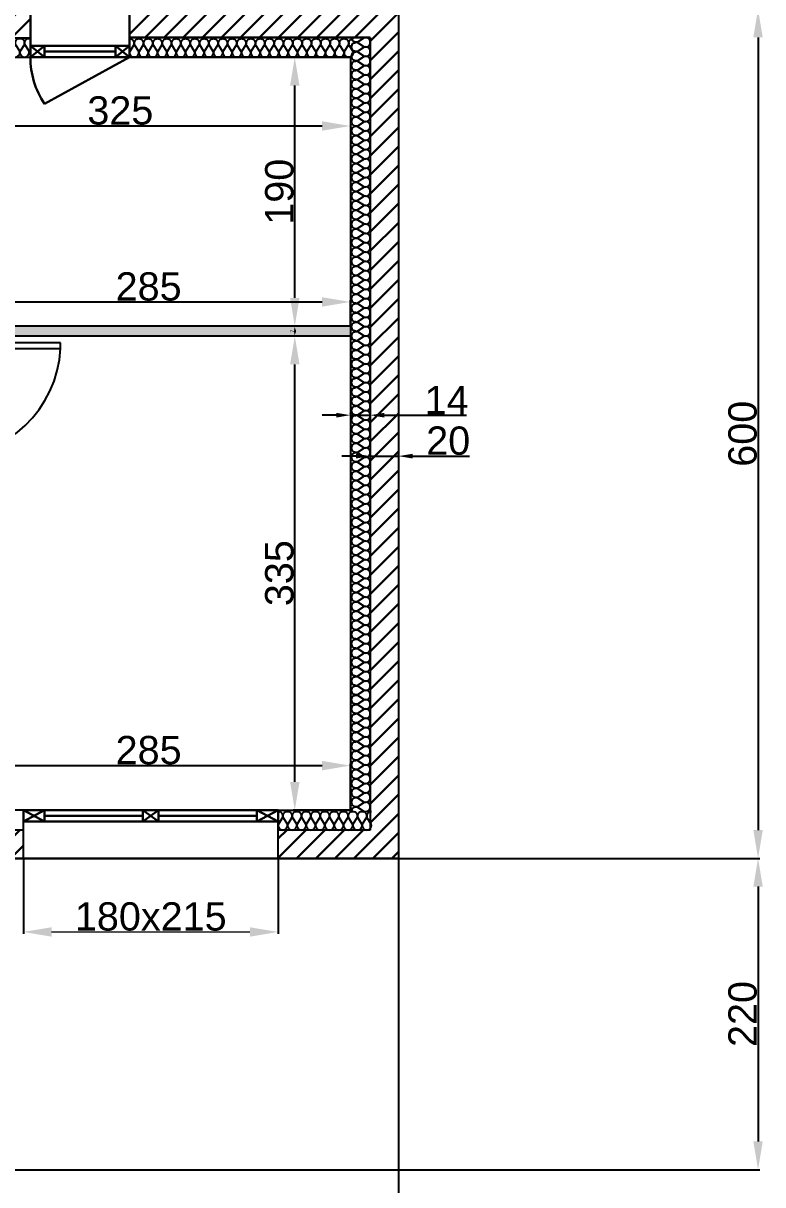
# Model space of a CAD drawing. Header units: millimetres. Extents: x -255 to 11976, y -437 to 3955.
# Drawn here: x 1226 to 1748, y -10 to 810 of the extents above; entities that cross this region are included whole.
import ezdxf

# ---------------------------------------------------------------- set-up
doc = ezdxf.new("R2010")
doc.units = ezdxf.units.MM
for name, color, linetype in [('Cloisons', 8, 'Continuous'), ('Cotation', 7, 'Continuous'), ('Isolation', 6, 'Continuous'), ('MenuisInt', 4, 'Continuous')]:
    doc.layers.add(name, color=color, linetype=linetype)
doc.layers.add('MenuisExt', color=140, linetype='Continuous', lineweight=18)
doc.styles.get("Standard").update_dxf_attribs({"font": 'arial.ttf'})
doc.dimstyles.new('ISO-25', dxfattribs={"dimtxt": 2.5, "dimasz": 2.5, "dimexe": 1.25, "dimexo": 0.625, "dimtad": 1, "dimtxsty": 'Standard', "dimcen": 2.5, "dimadec": 0, "dimazin": 0, "dimtfac": 1, "dimtmove": 0, "dimatfit": 3, "dimfxl": 1, "dimarcsym": 0})

# ---------------------------------------------------------------- blocks, each defined once
blk = doc.blocks.new('*U15')
at = {"flags": 128}
for points in [[(0, 1, -0.505863), (0.239, 0.676), (0.009, 0.318, 1.322645), (0.491, 0.318), (0.261, 0.676, -0.505863), (0.5, 1)], [(0.5, 1, -0.505863), (0.739, 0.676), (0.509, 0.318, 1.322645), (0.991, 0.318), (0.761, 0.676, -0.505863), (1, 1)], [(1, 1, -0.505863), (1.239, 0.676), (1.009, 0.318, 1.322645), (1.491, 0.318), (1.261, 0.676, -0.505863), (1.5, 1)], [(1.5, 1, -0.505863), (1.739, 0.676), (1.509, 0.318, 1.322645), (1.991, 0.318), (1.761, 0.676, -0.505863), (2, 1)], [(2, 1, -0.505863), (2.239, 0.676), (2.009, 0.318, 1.322645), (2.491, 0.318), (2.261, 0.676, -0.505863), (2.5, 1)], [(2.5, 1, -0.505863), (2.739, 0.676), (2.509, 0.318, 1.322645), (2.991, 0.318), (2.761, 0.676, -0.505863), (3, 1)], [(3, 1, -0.505863), (3.239, 0.676), (3.009, 0.318, 1.322645), (3.491, 0.318), (3.261, 0.676, -0.505863), (3.5, 1)], [(3.5, 1, -0.505863), (3.739, 0.676), (3.509, 0.318, 1.322645), (3.991, 0.318), (3.761, 0.676, -0.505863), (4, 1)], [(4, 1, -0.505863), (4.239, 0.676), (4.009, 0.318, 1.322645), (4.491, 0.318), (4.261, 0.676, -0.505863), (4.5, 1)], [(4.5, 1, -0.505863), (4.739, 0.676), (4.509, 0.318, 1.322645), (4.991, 0.318), (4.761, 0.676, -0.505863), (5, 1)]]:
    blk.add_lwpolyline(points, format="xyb", dxfattribs=at)
blk = doc.blocks.new('*U22')
at = {"flags": 128}
for points in [[(0, 1, -0.505863), (0.239, 0.676), (0.009, 0.318, 1.322645), (0.491, 0.318), (0.261, 0.676, -0.505863), (0.5, 1)], [(0.5, 1, -0.505863), (0.739, 0.676), (0.509, 0.318, 1.322645), (0.991, 0.318), (0.761, 0.676, -0.505863), (1, 1)], [(1, 1, -0.505863), (1.239, 0.676), (1.009, 0.318, 1.322645), (1.491, 0.318), (1.261, 0.676, -0.505863), (1.5, 1)], [(1.5, 1, -0.505863), (1.739, 0.676), (1.509, 0.318, 1.322645), (1.991, 0.318), (1.761, 0.676, -0.505863), (2, 1)], [(2, 1, -0.505863), (2.239, 0.676), (2.009, 0.318, 1.322645), (2.491, 0.318), (2.261, 0.676, -0.505863), (2.5, 1)], [(2.5, 1, -0.505863), (2.739, 0.676), (2.509, 0.318, 1.322645), (2.991, 0.318), (2.761, 0.676, -0.505863), (3, 1)], [(3, 1, -0.505863), (3.239, 0.676), (3.009, 0.318, 1.322645), (3.491, 0.318), (3.261, 0.676, -0.505863), (3.5, 1)], [(3.5, 1, -0.505863), (3.739, 0.676), (3.509, 0.318, 1.322645), (3.991, 0.318), (3.761, 0.676, -0.505863), (4, 1)], [(4, 1, -0.505863), (4.239, 0.676), (4.009, 0.318, 1.322645), (4.491, 0.318), (4.261, 0.676, -0.505863), (4.5, 1)], [(4.5, 1, -0.505863), (4.739, 0.676), (4.509, 0.318, 1.322645), (4.991, 0.318), (4.761, 0.676, -0.505863), (5, 1)], [(5, 1, -0.505863), (5.239, 0.676), (5.009, 0.318, 1.322645), (5.491, 0.318), (5.261, 0.676, -0.505863), (5.5, 1)], [(5.5, 1, -0.505863), (5.739, 0.676), (5.509, 0.318, 1.322645), (5.991, 0.318), (5.761, 0.676, -0.505863), (6, 1)], [(6, 1, -0.505863), (6.239, 0.676), (6.009, 0.318, 1.322645), (6.491, 0.318), (6.261, 0.676, -0.505863), (6.5, 1)], [(6.5, 1, -0.505863), (6.739, 0.676), (6.509, 0.318, 1.322645), (6.991, 0.318), (6.761, 0.676, -0.505863), (7, 1)], [(7, 1, -0.505863), (7.239, 0.676), (7.009, 0.318, 1.322645), (7.491, 0.318), (7.261, 0.676, -0.505863), (7.5, 1)], [(7.5, 1, -0.505863), (7.739, 0.676), (7.509, 0.318, 1.322645), (7.991, 0.318), (7.761, 0.676, -0.505863), (8, 1)], [(8, 1, -0.505863), (8.239, 0.676), (8.009, 0.318, 1.322645), (8.491, 0.318), (8.261, 0.676, -0.505863), (8.5, 1)], [(8.5, 1, -0.505863), (8.739, 0.676), (8.509, 0.318, 1.322645), (8.991, 0.318), (8.761, 0.676, -0.505863), (9, 1)], [(9, 1, -0.505863), (9.239, 0.676), (9.009, 0.318, 1.322645), (9.491, 0.318), (9.261, 0.676, -0.505863), (9.5, 1)], [(9.5, 1, -0.505863), (9.739, 0.676), (9.509, 0.318, 1.322645), (9.991, 0.318), (9.761, 0.676, -0.505863), (10, 1)], [(10, 1, -0.505863), (10.239, 0.676), (10.009, 0.318, 1.322645), (10.491, 0.318), (10.261, 0.676, -0.505863), (10.5, 1)], [(10.5, 1, -0.505863), (10.739, 0.676), (10.509, 0.318, 1.322645), (10.991, 0.318), (10.761, 0.676, -0.505863), (11, 1)], [(11, 1, -0.505863), (11.239, 0.676), (11.009, 0.318, 1.322645), (11.491, 0.318), (11.261, 0.676, -0.505863), (11.5, 1)], [(11.5, 1, -0.505863), (11.739, 0.676), (11.509, 0.318, 1.322645), (11.991, 0.318), (11.761, 0.676, -0.505863), (12, 1)], [(12, 1, -0.505863), (12.239, 0.676), (12.009, 0.318, 1.322645), (12.491, 0.318), (12.261, 0.676, -0.505863), (12.5, 1)], [(12.5, 1, -0.505863), (12.739, 0.676), (12.509, 0.318, 1.322645), (12.991, 0.318), (12.761, 0.676, -0.505863), (13, 1)], [(13, 1, -0.505863), (13.239, 0.676), (13.009, 0.318, 1.322645), (13.491, 0.318), (13.261, 0.676, -0.505863), (13.5, 1)], [(13.5, 1, -0.505863), (13.739, 0.676), (13.509, 0.318, 1.322645), (13.991, 0.318), (13.761, 0.676, -0.505863), (14, 1)], [(14, 1, -0.505863), (14.239, 0.676), (14.009, 0.318, 1.322645), (14.491, 0.318), (14.261, 0.676, -0.505863), (14.5, 1)], [(14.5, 1, -0.505863), (14.739, 0.676), (14.509, 0.318, 1.322645), (14.991, 0.318), (14.761, 0.676, -0.505863), (15, 1)], [(15, 1, -0.505863), (15.239, 0.676), (15.009, 0.318, 1.322645), (15.491, 0.318), (15.261, 0.676, -0.505863), (15.5, 1)], [(15.5, 1, -0.505863), (15.739, 0.676), (15.509, 0.318, 1.322645), (15.991, 0.318), (15.761, 0.676, -0.505863), (16, 1)], [(16, 1, -0.505863), (16.239, 0.676), (16.009, 0.318, 1.322645), (16.491, 0.318), (16.261, 0.676, -0.505863), (16.5, 1)], [(16.5, 1, -0.505863), (16.739, 0.676), (16.509, 0.318, 1.322645), (16.991, 0.318), (16.761, 0.676, -0.505863), (17, 1)], [(17, 1, -0.505863), (17.239, 0.676), (17.009, 0.318, 1.322645), (17.491, 0.318), (17.261, 0.676, -0.505863), (17.5, 1)], [(17.5, 1, -0.505863), (17.739, 0.676), (17.509, 0.318, 1.322645), (17.991, 0.318), (17.761, 0.676, -0.505863), (18, 1)], [(18, 1, -0.505863), (18.239, 0.676), (18.009, 0.318, 1.322645), (18.491, 0.318), (18.261, 0.676, -0.505863), (18.5, 1)], [(18.5, 1, -0.505863), (18.739, 0.676), (18.509, 0.318, 1.322645), (18.991, 0.318), (18.761, 0.676, -0.505863), (19, 1)], [(19, 1, -0.505863), (19.239, 0.676), (19.009, 0.318, 1.322645), (19.491, 0.318), (19.261, 0.676, -0.505863), (19.5, 1)], [(19.5, 1, -0.505863), (19.739, 0.676), (19.509, 0.318, 1.322645), (19.991, 0.318), (19.761, 0.676, -0.505863), (20, 1)], [(20, 1, -0.505863), (20.239, 0.676), (20.009, 0.318, 1.322645), (20.491, 0.318), (20.261, 0.676, -0.505863), (20.5, 1)], [(20.5, 1, -0.505863), (20.739, 0.676), (20.509, 0.318, 1.322645), (20.991, 0.318), (20.761, 0.676, -0.505863), (21, 1)], [(21, 1, -0.505863), (21.239, 0.676), (21.009, 0.318, 1.322645), (21.491, 0.318), (21.261, 0.676, -0.505863), (21.5, 1)], [(21.5, 1, -0.505863), (21.739, 0.676), (21.509, 0.318, 1.322645), (21.991, 0.318), (21.761, 0.676, -0.505863), (22, 1)], [(22, 1, -0.505863), (22.239, 0.676), (22.009, 0.318, 1.322645), (22.491, 0.318), (22.261, 0.676, -0.505863), (22.5, 1)], [(22.5, 1, -0.505863), (22.739, 0.676), (22.509, 0.318, 1.322645), (22.991, 0.318), (22.761, 0.676, -0.505863), (23, 1)], [(23, 1, -0.505863), (23.239, 0.676), (23.009, 0.318, 1.322645), (23.491, 0.318), (23.261, 0.676, -0.505863), (23.5, 1)], [(23.5, 1, -0.505863), (23.739, 0.676), (23.509, 0.318, 1.322645), (23.991, 0.318), (23.761, 0.676, -0.505863), (24, 1)], [(24, 1, -0.505863), (24.239, 0.676), (24.009, 0.318, 1.322645), (24.491, 0.318), (24.261, 0.676, -0.505863), (24.5, 1)], [(24.5, 1, -0.505863), (24.739, 0.676), (24.509, 0.318, 1.322645), (24.991, 0.318), (24.761, 0.676, -0.505863), (25, 1)], [(25, 1, -0.505863), (25.239, 0.676), (25.009, 0.318, 1.322645), (25.491, 0.318), (25.261, 0.676, -0.505863), (25.5, 1)], [(25.5, 1, -0.505863), (25.739, 0.676), (25.509, 0.318, 1.322645), (25.991, 0.318), (25.761, 0.676, -0.505863), (26, 1)], [(26, 1, -0.505863), (26.239, 0.676), (26.009, 0.318, 1.322645), (26.491, 0.318), (26.261, 0.676, -0.505863), (26.5, 1)], [(26.5, 1, -0.505863), (26.739, 0.676), (26.509, 0.318, 1.322645), (26.991, 0.318), (26.761, 0.676, -0.505863), (27, 1)], [(27, 1, -0.505863), (27.239, 0.676), (27.009, 0.318, 1.322645), (27.491, 0.318), (27.261, 0.676, -0.505863), (27.5, 1)], [(27.5, 1, -0.505863), (27.739, 0.676), (27.509, 0.318, 1.322645), (27.991, 0.318), (27.761, 0.676, -0.505863), (28, 1)], [(28, 1, -0.505863), (28.239, 0.676), (28.009, 0.318, 1.322645), (28.491, 0.318), (28.261, 0.676, -0.505863), (28.5, 1)], [(28.5, 1, -0.505863), (28.739, 0.676), (28.509, 0.318, 1.322645), (28.991, 0.318), (28.761, 0.676, -0.505863), (29, 1)], [(29, 1, -0.505863), (29.239, 0.676), (29.009, 0.318, 1.322645), (29.491, 0.318), (29.261, 0.676, -0.505863), (29.5, 1)], [(29.5, 1, -0.505863), (29.739, 0.676), (29.509, 0.318, 1.322645), (29.991, 0.318), (29.761, 0.676, -0.505863), (30, 1)], [(30, 1, -0.505863), (30.239, 0.676), (30.009, 0.318, 1.322645), (30.491, 0.318), (30.261, 0.676, -0.505863), (30.5, 1)], [(30.5, 1, -0.505863), (30.739, 0.676), (30.509, 0.318, 1.322645), (30.991, 0.318), (30.761, 0.676, -0.505863), (31, 1)], [(31, 1, -0.505863), (31.239, 0.676), (31.009, 0.318, 1.322645), (31.491, 0.318), (31.261, 0.676, -0.505863), (31.5, 1)], [(31.5, 1, -0.505863), (31.739, 0.676), (31.509, 0.318, 1.322645), (31.991, 0.318), (31.761, 0.676, -0.505863), (32, 1)], [(32, 1, -0.505863), (32.239, 0.676), (32.009, 0.318, 1.322645), (32.491, 0.318), (32.261, 0.676, -0.505863), (32.5, 1)], [(32.5, 1, -0.505863), (32.739, 0.676), (32.509, 0.318, 1.322645), (32.991, 0.318), (32.761, 0.676, -0.505863), (33, 1)], [(33, 1, -0.505863), (33.239, 0.676), (33.009, 0.318, 1.322645), (33.491, 0.318), (33.261, 0.676, -0.505863), (33.5, 1)], [(33.5, 1, -0.505863), (33.739, 0.676), (33.509, 0.318, 1.322645), (33.991, 0.318), (33.761, 0.676, -0.505863), (34, 1)], [(34, 1, -0.505863), (34.239, 0.676), (34.009, 0.318, 1.322645), (34.491, 0.318), (34.261, 0.676, -0.505863), (34.5, 1)], [(34.5, 1, -0.505863), (34.739, 0.676), (34.509, 0.318, 1.322645), (34.991, 0.318), (34.761, 0.676, -0.505863), (35, 1)], [(35, 1, -0.505863), (35.239, 0.676), (35.009, 0.318, 1.322645), (35.491, 0.318), (35.261, 0.676, -0.505863), (35.5, 1)], [(35.5, 1, -0.505863), (35.739, 0.676), (35.509, 0.318, 1.322645), (35.991, 0.318), (35.761, 0.676, -0.505863), (36, 1)], [(36, 1, -0.505863), (36.239, 0.676), (36.009, 0.318, 1.322645), (36.491, 0.318), (36.261, 0.676, -0.505863), (36.5, 1)], [(36.5, 1, -0.505863), (36.739, 0.676), (36.509, 0.318, 1.322645), (36.991, 0.318), (36.761, 0.676, -0.505863), (37, 1)], [(37, 1, -0.505863), (37.239, 0.676), (37.009, 0.318, 1.322645), (37.491, 0.318), (37.261, 0.676, -0.505863), (37.5, 1)], [(37.5, 1, -0.505863), (37.739, 0.676), (37.509, 0.318, 1.322645), (37.991, 0.318), (37.761, 0.676, -0.505863), (38, 1)], [(38, 1, -0.505863), (38.239, 0.676), (38.009, 0.318, 1.322645), (38.491, 0.318), (38.261, 0.676, -0.505863), (38.5, 1)], [(38.5, 1, -0.505863), (38.739, 0.676), (38.509, 0.318, 1.322645), (38.991, 0.318), (38.761, 0.676, -0.505863), (39, 1)], [(39, 1, -0.505863), (39.239, 0.676), (39.009, 0.318, 1.322645), (39.491, 0.318), (39.261, 0.676, -0.505863), (39.5, 1)], [(39.5, 1, -0.505863), (39.739, 0.676), (39.509, 0.318, 1.322645), (39.991, 0.318), (39.761, 0.676, -0.505863), (40, 1)], [(40, 1, -0.505863), (40.239, 0.676), (40.009, 0.318, 1.322645), (40.491, 0.318), (40.261, 0.676, -0.505863), (40.5, 1)], [(40.5, 1, -0.505863), (40.739, 0.676), (40.509, 0.318, 1.322645), (40.991, 0.318), (40.761, 0.676, -0.505863), (41, 1)], [(41, 1, -0.505863), (41.239, 0.676), (41.009, 0.318, 1.322645), (41.491, 0.318), (41.261, 0.676, -0.505863), (41.5, 1)]]:
    blk.add_lwpolyline(points, format="xyb", dxfattribs=at)
blk = doc.blocks.new('*U25')
at = {"flags": 128}
for points in [[(0, 1, -0.505863), (0.239, 0.676), (0.009, 0.318, 1.322645), (0.491, 0.318), (0.261, 0.676, -0.505863), (0.5, 1)], [(0.5, 1, -0.505863), (0.739, 0.676), (0.509, 0.318, 1.322645), (0.991, 0.318), (0.761, 0.676, -0.505863), (1, 1)], [(1, 1, -0.505863), (1.239, 0.676), (1.009, 0.318, 1.322645), (1.491, 0.318), (1.261, 0.676, -0.505863), (1.5, 1)], [(1.5, 1, -0.505863), (1.739, 0.676), (1.509, 0.318, 1.322645), (1.991, 0.318), (1.761, 0.676, -0.505863), (2, 1)], [(2, 1, -0.505863), (2.239, 0.676), (2.009, 0.318, 1.322645), (2.491, 0.318), (2.261, 0.676, -0.505863), (2.5, 1)], [(2.5, 1, -0.505863), (2.739, 0.676), (2.509, 0.318, 1.322645), (2.991, 0.318), (2.761, 0.676, -0.505863), (3, 1)], [(3, 1, -0.505863), (3.239, 0.676), (3.009, 0.318, 1.322645), (3.491, 0.318), (3.261, 0.676, -0.505863), (3.5, 1)], [(3.5, 1, -0.505863), (3.739, 0.676), (3.509, 0.318, 1.322645), (3.991, 0.318), (3.761, 0.676, -0.505863), (4, 1)], [(4, 1, -0.505863), (4.239, 0.676), (4.009, 0.318, 1.322645), (4.491, 0.318), (4.261, 0.676, -0.505863), (4.5, 1)], [(4.5, 1, -0.505863), (4.739, 0.676), (4.509, 0.318, 1.322645), (4.991, 0.318), (4.761, 0.676, -0.505863), (5, 1)], [(5, 1, -0.505863), (5.239, 0.676), (5.009, 0.318, 1.322645), (5.491, 0.318), (5.261, 0.676, -0.505863), (5.5, 1)], [(5.5, 1, -0.505863), (5.739, 0.676), (5.509, 0.318, 1.322645), (5.991, 0.318), (5.761, 0.676, -0.505863), (6, 1)], [(6, 1, -0.505863), (6.239, 0.676), (6.009, 0.318, 1.322645), (6.491, 0.318), (6.261, 0.676, -0.505863), (6.5, 1)], [(6.5, 1, -0.505863), (6.739, 0.676), (6.509, 0.318, 1.322645), (6.991, 0.318), (6.761, 0.676, -0.505863), (7, 1)], [(7, 1, -0.505863), (7.239, 0.676), (7.009, 0.318, 1.322645), (7.491, 0.318), (7.261, 0.676, -0.505863), (7.5, 1)], [(7.5, 1, -0.505863), (7.739, 0.676), (7.509, 0.318, 1.322645), (7.991, 0.318), (7.761, 0.676, -0.505863), (8, 1)], [(8, 1, -0.505863), (8.239, 0.676), (8.009, 0.318, 1.322645), (8.491, 0.318), (8.261, 0.676, -0.505863), (8.5, 1)], [(8.5, 1, -0.505863), (8.739, 0.676), (8.509, 0.318, 1.322645), (8.991, 0.318), (8.761, 0.676, -0.505863), (9, 1)], [(9, 1, -0.505863), (9.239, 0.676), (9.009, 0.318, 1.322645), (9.491, 0.318), (9.261, 0.676, -0.505863), (9.5, 1)], [(9.5, 1, -0.505863), (9.739, 0.676), (9.509, 0.318, 1.322645), (9.991, 0.318), (9.761, 0.676, -0.505863), (10, 1)], [(10, 1, -0.505863), (10.239, 0.676), (10.009, 0.318, 1.322645), (10.491, 0.318), (10.261, 0.676, -0.505863), (10.5, 1)], [(10.5, 1, -0.505863), (10.739, 0.676), (10.509, 0.318, 1.322645), (10.991, 0.318), (10.761, 0.676, -0.505863), (11, 1)], [(11, 1, -0.505863), (11.239, 0.676), (11.009, 0.318, 1.322645), (11.491, 0.318), (11.261, 0.676, -0.505863), (11.5, 1)], [(11.5, 1, -0.505863), (11.739, 0.676), (11.509, 0.318, 1.322645), (11.991, 0.318), (11.761, 0.676, -0.505863), (12, 1)]]:
    blk.add_lwpolyline(points, format="xyb", dxfattribs=at)
blk = doc.blocks.new('*U28')
at = {"flags": 128}
for points in [[(0, 1, -0.505863), (0.239, 0.676), (0.009, 0.318, 1.322645), (0.491, 0.318), (0.261, 0.676, -0.505863), (0.5, 1)], [(0.5, 1, -0.505863), (0.739, 0.676), (0.509, 0.318, 1.322645), (0.991, 0.318), (0.761, 0.676, -0.505863), (1, 1)], [(1, 1, -0.505863), (1.239, 0.676), (1.009, 0.318, 1.322645), (1.491, 0.318), (1.261, 0.676, -0.505863), (1.5, 1)], [(1.5, 1, -0.505863), (1.739, 0.676), (1.509, 0.318, 1.322645), (1.991, 0.318), (1.761, 0.676, -0.505863), (2, 1)], [(2, 1, -0.505863), (2.239, 0.676), (2.009, 0.318, 1.322645), (2.491, 0.318), (2.261, 0.676, -0.505863), (2.5, 1)], [(2.5, 1, -0.505863), (2.739, 0.676), (2.509, 0.318, 1.322645), (2.991, 0.318), (2.761, 0.676, -0.505863), (3, 1)], [(3, 1, -0.505863), (3.239, 0.676), (3.009, 0.318, 1.322645), (3.491, 0.318), (3.261, 0.676, -0.505863), (3.5, 1)], [(3.5, 1, -0.505863), (3.739, 0.676), (3.509, 0.318, 1.322645), (3.991, 0.318), (3.761, 0.676, -0.505863), (4, 1)], [(4, 1, -0.505863), (4.239, 0.676), (4.009, 0.318, 1.322645), (4.491, 0.318), (4.261, 0.676, -0.505863), (4.5, 1)], [(4.5, 1, -0.505863), (4.739, 0.676), (4.509, 0.318, 1.322645), (4.991, 0.318), (4.761, 0.676, -0.505863), (5, 1)], [(5, 1, -0.505863), (5.239, 0.676), (5.009, 0.318, 1.322645), (5.491, 0.318), (5.261, 0.676, -0.505863), (5.5, 1)], [(5.5, 1, -0.505863), (5.739, 0.676), (5.509, 0.318, 1.322645), (5.991, 0.318), (5.761, 0.676, -0.505863), (6, 1)], [(6, 1, -0.505863), (6.239, 0.676), (6.009, 0.318, 1.322645), (6.491, 0.318), (6.261, 0.676, -0.505863), (6.5, 1)], [(6.5, 1, -0.505863), (6.739, 0.676), (6.509, 0.318, 1.322645), (6.991, 0.318), (6.761, 0.676, -0.505863), (7, 1)], [(7, 1, -0.505863), (7.239, 0.676), (7.009, 0.318, 1.322645), (7.491, 0.318), (7.261, 0.676, -0.505863), (7.5, 1)], [(7.5, 1, -0.505863), (7.739, 0.676), (7.509, 0.318, 1.322645), (7.991, 0.318), (7.761, 0.676, -0.505863), (8, 1)], [(8, 1, -0.505863), (8.239, 0.676), (8.009, 0.318, 1.322645), (8.491, 0.318), (8.261, 0.676, -0.505863), (8.5, 1)], [(8.5, 1, -0.505863), (8.739, 0.676), (8.509, 0.318, 1.322645), (8.991, 0.318), (8.761, 0.676, -0.505863), (9, 1)], [(9, 1, -0.505863), (9.239, 0.676), (9.009, 0.318, 1.322645), (9.491, 0.318), (9.261, 0.676, -0.505863), (9.5, 1)], [(9.5, 1, -0.505863), (9.739, 0.676), (9.509, 0.318, 1.322645), (9.991, 0.318), (9.761, 0.676, -0.505863), (10, 1)], [(10, 1, -0.505863), (10.239, 0.676), (10.009, 0.318, 1.322645), (10.491, 0.318), (10.261, 0.676, -0.505863), (10.5, 1)], [(10.5, 1, -0.505863), (10.739, 0.676), (10.509, 0.318, 1.322645), (10.991, 0.318), (10.761, 0.676, -0.505863), (11, 1)], [(11, 1, -0.505863), (11.239, 0.676), (11.009, 0.318, 1.322645), (11.491, 0.318), (11.261, 0.676, -0.505863), (11.5, 1)], [(11.5, 1, -0.505863), (11.739, 0.676), (11.509, 0.318, 1.322645), (11.991, 0.318), (11.761, 0.676, -0.505863), (12, 1)], [(12, 1, -0.505863), (12.239, 0.676), (12.009, 0.318, 1.322645), (12.491, 0.318), (12.261, 0.676, -0.505863), (12.5, 1)], [(12.5, 1, -0.505863), (12.739, 0.676), (12.509, 0.318, 1.322645), (12.991, 0.318), (12.761, 0.676, -0.505863), (13, 1)], [(13, 1, -0.505863), (13.239, 0.676), (13.009, 0.318, 1.322645), (13.491, 0.318), (13.261, 0.676, -0.505863), (13.5, 1)], [(13.5, 1, -0.505863), (13.739, 0.676), (13.509, 0.318, 1.322645), (13.991, 0.318), (13.761, 0.676, -0.505863), (14, 1)], [(14, 1, -0.505863), (14.239, 0.676), (14.009, 0.318, 1.322645), (14.491, 0.318), (14.261, 0.676, -0.505863), (14.5, 1)], [(14.5, 1, -0.505863), (14.739, 0.676), (14.509, 0.318, 1.322645), (14.991, 0.318), (14.761, 0.676, -0.505863), (15, 1)], [(15, 1, -0.505863), (15.239, 0.676), (15.009, 0.318, 1.322645), (15.491, 0.318), (15.261, 0.676, -0.505863), (15.5, 1)], [(15.5, 1, -0.505863), (15.739, 0.676), (15.509, 0.318, 1.322645), (15.991, 0.318), (15.761, 0.676, -0.505863), (16, 1)], [(16, 1, -0.505863), (16.239, 0.676), (16.009, 0.318, 1.322645), (16.491, 0.318), (16.261, 0.676, -0.505863), (16.5, 1)], [(16.5, 1, -0.505863), (16.739, 0.676), (16.509, 0.318, 1.322645), (16.991, 0.318), (16.761, 0.676, -0.505863), (17, 1)], [(17, 1, -0.505863), (17.239, 0.676), (17.009, 0.318, 1.322645), (17.491, 0.318), (17.261, 0.676, -0.505863), (17.5, 1)], [(17.5, 1, -0.505863), (17.739, 0.676), (17.509, 0.318, 1.322645), (17.991, 0.318), (17.761, 0.676, -0.505863), (18, 1)], [(18, 1, -0.505863), (18.239, 0.676), (18.009, 0.318, 1.322645), (18.491, 0.318), (18.261, 0.676, -0.505863), (18.5, 1)], [(18.5, 1, -0.505863), (18.739, 0.676), (18.509, 0.318, 1.322645), (18.991, 0.318), (18.761, 0.676, -0.505863), (19, 1)], [(19, 1, -0.505863), (19.239, 0.676), (19.009, 0.318, 1.322645), (19.491, 0.318), (19.261, 0.676, -0.505863), (19.5, 1)], [(19.5, 1, -0.505863), (19.739, 0.676), (19.509, 0.318, 1.322645), (19.991, 0.318), (19.761, 0.676, -0.505863), (20, 1)], [(20, 1, -0.505863), (20.239, 0.676), (20.009, 0.318, 1.322645), (20.491, 0.318), (20.261, 0.676, -0.505863), (20.5, 1)], [(20.5, 1, -0.505863), (20.739, 0.676), (20.509, 0.318, 1.322645), (20.991, 0.318), (20.761, 0.676, -0.505863), (21, 1)], [(21, 1, -0.505863), (21.239, 0.676), (21.009, 0.318, 1.322645), (21.491, 0.318), (21.261, 0.676, -0.505863), (21.5, 1)], [(21.5, 1, -0.505863), (21.739, 0.676), (21.509, 0.318, 1.322645), (21.991, 0.318), (21.761, 0.676, -0.505863), (22, 1)], [(22, 1, -0.505863), (22.239, 0.676), (22.009, 0.318, 1.322645), (22.491, 0.318), (22.261, 0.676, -0.505863), (22.5, 1)], [(22.5, 1, -0.505863), (22.739, 0.676), (22.509, 0.318, 1.322645), (22.991, 0.318), (22.761, 0.676, -0.505863), (23, 1)], [(23, 1, -0.505863), (23.239, 0.676), (23.009, 0.318, 1.322645), (23.491, 0.318), (23.261, 0.676, -0.505863), (23.5, 1)], [(23.5, 1, -0.505863), (23.739, 0.676), (23.509, 0.318, 1.322645), (23.991, 0.318), (23.761, 0.676, -0.505863), (24, 1)], [(24, 1, -0.505863), (24.239, 0.676), (24.009, 0.318, 1.322645), (24.491, 0.318), (24.261, 0.676, -0.505863), (24.5, 1)], [(24.5, 1, -0.505863), (24.739, 0.676), (24.509, 0.318, 1.322645), (24.991, 0.318), (24.761, 0.676, -0.505863), (25, 1)], [(25, 1, -0.505863), (25.239, 0.676), (25.009, 0.318, 1.322645), (25.491, 0.318), (25.261, 0.676, -0.505863), (25.5, 1)], [(25.5, 1, -0.505863), (25.739, 0.676), (25.509, 0.318, 1.322645), (25.991, 0.318), (25.761, 0.676, -0.505863), (26, 1)], [(26, 1, -0.505863), (26.239, 0.676), (26.009, 0.318, 1.322645), (26.491, 0.318), (26.261, 0.676, -0.505863), (26.5, 1)], [(26.5, 1, -0.505863), (26.739, 0.676), (26.509, 0.318, 1.322645), (26.991, 0.318), (26.761, 0.676, -0.505863), (27, 1)], [(27, 1, -0.505863), (27.239, 0.676), (27.009, 0.318, 1.322645), (27.491, 0.318), (27.261, 0.676, -0.505863), (27.5, 1)], [(27.5, 1, -0.505863), (27.739, 0.676), (27.509, 0.318, 1.322645), (27.991, 0.318), (27.761, 0.676, -0.505863), (28, 1)], [(28, 1, -0.505863), (28.239, 0.676), (28.009, 0.318, 1.322645), (28.491, 0.318), (28.261, 0.676, -0.505863), (28.5, 1)], [(28.5, 1, -0.505863), (28.739, 0.676), (28.509, 0.318, 1.322645), (28.991, 0.318), (28.761, 0.676, -0.505863), (29, 1)], [(29, 1, -0.505863), (29.239, 0.676), (29.009, 0.318, 1.322645), (29.491, 0.318), (29.261, 0.676, -0.505863), (29.5, 1)], [(29.5, 1, -0.505863), (29.739, 0.676), (29.509, 0.318, 1.322645), (29.991, 0.318), (29.761, 0.676, -0.505863), (30, 1)], [(30, 1, -0.505863), (30.239, 0.676), (30.009, 0.318, 1.322645), (30.491, 0.318), (30.261, 0.676, -0.505863), (30.5, 1)], [(30.5, 1, -0.505863), (30.739, 0.676), (30.509, 0.318, 1.322645), (30.991, 0.318), (30.761, 0.676, -0.505863), (31, 1)], [(31, 1, -0.505863), (31.239, 0.676), (31.009, 0.318, 1.322645), (31.491, 0.318), (31.261, 0.676, -0.505863), (31.5, 1)], [(31.5, 1, -0.505863), (31.739, 0.676), (31.509, 0.318, 1.322645), (31.991, 0.318), (31.761, 0.676, -0.505863), (32, 1)], [(32, 1, -0.505863), (32.239, 0.676), (32.009, 0.318, 1.322645), (32.491, 0.318), (32.261, 0.676, -0.505863), (32.5, 1)], [(32.5, 1, -0.505863), (32.739, 0.676), (32.509, 0.318, 1.322645), (32.991, 0.318), (32.761, 0.676, -0.505863), (33, 1)], [(33, 1, -0.505863), (33.239, 0.676), (33.009, 0.318, 1.322645), (33.491, 0.318), (33.261, 0.676, -0.505863), (33.5, 1)], [(33.5, 1, -0.505863), (33.739, 0.676), (33.509, 0.318, 1.322645), (33.991, 0.318), (33.761, 0.676, -0.505863), (34, 1)], [(34, 1, -0.505863), (34.239, 0.676), (34.009, 0.318, 1.322645), (34.491, 0.318), (34.261, 0.676, -0.505863), (34.5, 1)], [(34.5, 1, -0.505863), (34.739, 0.676), (34.509, 0.318, 1.322645), (34.991, 0.318), (34.761, 0.676, -0.505863), (35, 1)], [(35, 1, -0.505863), (35.239, 0.676), (35.009, 0.318, 1.322645), (35.491, 0.318), (35.261, 0.676, -0.505863), (35.5, 1)], [(35.5, 1, -0.505863), (35.739, 0.676), (35.509, 0.318, 1.322645), (35.991, 0.318), (35.761, 0.676, -0.505863), (36, 1)], [(36, 1, -0.505863), (36.239, 0.676), (36.009, 0.318, 1.322645), (36.491, 0.318), (36.261, 0.676, -0.505863), (36.5, 1)], [(36.5, 1, -0.505863), (36.739, 0.676), (36.509, 0.318, 1.322645), (36.991, 0.318), (36.761, 0.676, -0.505863), (37, 1)], [(37, 1, -0.505863), (37.239, 0.676), (37.009, 0.318, 1.322645), (37.491, 0.318), (37.261, 0.676, -0.505863), (37.5, 1)], [(37.5, 1, -0.505863), (37.739, 0.676), (37.509, 0.318, 1.322645), (37.991, 0.318), (37.761, 0.676, -0.505863), (38, 1)], [(38, 1, -0.505863), (38.239, 0.676), (38.009, 0.318, 1.322645), (38.491, 0.318), (38.261, 0.676, -0.505863), (38.5, 1)], [(38.5, 1, -0.505863), (38.739, 0.676), (38.509, 0.318, 1.322645), (38.991, 0.318), (38.761, 0.676, -0.505863), (39, 1)], [(39, 1, -0.505863), (39.239, 0.676), (39.009, 0.318, 1.322645), (39.491, 0.318), (39.261, 0.676, -0.505863), (39.5, 1)], [(39.5, 1, -0.505863), (39.739, 0.676), (39.509, 0.318, 1.322645), (39.991, 0.318), (39.761, 0.676, -0.505863), (40, 1)], [(40, 1, -0.505863), (40.239, 0.676), (40.009, 0.318, 1.322645), (40.491, 0.318), (40.261, 0.676, -0.505863), (40.5, 1)], [(40.5, 1, -0.505863), (40.739, 0.676), (40.509, 0.318, 1.322645), (40.991, 0.318), (40.761, 0.676, -0.505863), (41, 1)], [(41, 1, -0.505863), (41.239, 0.676), (41.009, 0.318, 1.322645), (41.491, 0.318), (41.261, 0.676, -0.505863), (41.5, 1)], [(41.5, 1, -0.505863), (41.739, 0.676), (41.509, 0.318, 1.322645), (41.991, 0.318), (41.761, 0.676, -0.505863), (42, 1)], [(42, 1, -0.505863), (42.239, 0.676), (42.009, 0.318, 1.322645), (42.491, 0.318), (42.261, 0.676, -0.505863), (42.5, 1)], [(42.5, 1, -0.505863), (42.739, 0.676), (42.509, 0.318, 1.322645), (42.991, 0.318), (42.761, 0.676, -0.505863), (43, 1)], [(43, 1, -0.505863), (43.239, 0.676), (43.009, 0.318, 1.322645), (43.491, 0.318), (43.261, 0.676, -0.505863), (43.5, 1)], [(43.5, 1, -0.505863), (43.739, 0.676), (43.509, 0.318, 1.322645), (43.991, 0.318), (43.761, 0.676, -0.505863), (44, 1)], [(44, 1, -0.505863), (44.239, 0.676), (44.009, 0.318, 1.322645), (44.491, 0.318), (44.261, 0.676, -0.505863), (44.5, 1)], [(44.5, 1, -0.505863), (44.739, 0.676), (44.509, 0.318, 1.322645), (44.991, 0.318), (44.761, 0.676, -0.505863), (45, 1)], [(45, 1, -0.505863), (45.239, 0.676), (45.009, 0.318, 1.322645), (45.491, 0.318), (45.261, 0.676, -0.505863), (45.5, 1)], [(45.5, 1, -0.505863), (45.739, 0.676), (45.509, 0.318, 1.322645), (45.991, 0.318), (45.761, 0.676, -0.505863), (46, 1)], [(46, 1, -0.505863), (46.239, 0.676), (46.009, 0.318, 1.322645), (46.491, 0.318), (46.261, 0.676, -0.505863), (46.5, 1)], [(46.5, 1, -0.505863), (46.739, 0.676), (46.509, 0.318, 1.322645), (46.991, 0.318), (46.761, 0.676, -0.505863), (47, 1)], [(47, 1, -0.505863), (47.239, 0.676), (47.009, 0.318, 1.322645), (47.491, 0.318), (47.261, 0.676, -0.505863), (47.5, 1)], [(47.5, 1, -0.505863), (47.739, 0.676), (47.509, 0.318, 1.322645), (47.991, 0.318), (47.761, 0.676, -0.505863), (48, 1)], [(48, 1, -0.505863), (48.239, 0.676), (48.009, 0.318, 1.322645), (48.491, 0.318), (48.261, 0.676, -0.505863), (48.5, 1)], [(48.5, 1, -0.505863), (48.739, 0.676), (48.509, 0.318, 1.322645), (48.991, 0.318), (48.761, 0.676, -0.505863), (49, 1)], [(49, 1, -0.505863), (49.239, 0.676), (49.009, 0.318, 1.322645), (49.491, 0.318), (49.261, 0.676, -0.505863), (49.5, 1)], [(49.5, 1, -0.505863), (49.739, 0.676), (49.509, 0.318, 1.322645), (49.991, 0.318), (49.761, 0.676, -0.505863), (50, 1)], [(50, 1, -0.505863), (50.239, 0.676), (50.009, 0.318, 1.322645), (50.491, 0.318), (50.261, 0.676, -0.505863), (50.5, 1)], [(50.5, 1, -0.505863), (50.739, 0.676), (50.509, 0.318, 1.322645), (50.991, 0.318), (50.761, 0.676, -0.505863), (51, 1)], [(51, 1, -0.505863), (51.239, 0.676), (51.009, 0.318, 1.322645), (51.491, 0.318), (51.261, 0.676, -0.505863), (51.5, 1)], [(51.5, 1, -0.505863), (51.739, 0.676), (51.509, 0.318, 1.322645), (51.991, 0.318), (51.761, 0.676, -0.505863), (52, 1)]]:
    blk.add_lwpolyline(points, format="xyb", dxfattribs=at)
blk = doc.blocks.new('*D44')
at = {"layer": 'Cotation', "color": 0, "lineweight": -2, "transparency": 16777216}
for p, q in [((1141.13, 219.68), (1141.13, -120.85)), ((1491.13, 219.68), (1491.13, -120.85)), ((1161.13, -119.6), (1471.13, -119.6))]:
    blk.add_line(p, q, dxfattribs=at)
at = {"layer": 'Cotation', "color": 0, "lineweight": 30, "transparency": 16777216}
for points in [[(1161.13, -116.27), (1161.13, -122.93), (1141.13, -119.6)], [(1471.13, -116.27), (1471.13, -122.93), (1491.13, -119.6)]]:
    blk.add_solid(points, dxfattribs=at)
at = {"layer": 'Defpoints', "color": 0, "lineweight": 30, "transparency": 16777216}
for p in [(1141.13, 220.31), (1491.13, 220.31), (1491.13, -119.6)]:
    blk.add_point(p, dxfattribs=at)
at = {"layer": 'Cotation', "color": 0, "lineweight": 30, "transparency": 16777216, "insert": (1316.13, -108.76), "char_height": 20, "attachment_point": 5}
blk.add_mtext('350', dxfattribs=at)
blk = doc.blocks.new('*D46')
at = {"layer": 'Cotation', "color": 0, "lineweight": -2, "transparency": 16777216}
for p, q in [((1491.76, 820.31), (1746.33, 820.31)), ((1745.08, 800.31), (1745.08, 240.31)), ((1491.76, 220.31), (1746.33, 220.31))]:
    blk.add_line(p, q, dxfattribs=at)
at = {"layer": 'Cotation', "color": 0, "lineweight": 30, "transparency": 16777216}
for points in [[(1741.75, 800.31), (1748.41, 800.31), (1745.08, 820.31)], [(1741.75, 240.31), (1748.41, 240.31), (1745.08, 220.31)]]:
    blk.add_solid(points, dxfattribs=at)
at = {"layer": 'Defpoints', "color": 0, "lineweight": 30, "transparency": 16777216}
for p in [(1491.13, 820.31), (1491.13, 220.31), (1745.08, 220.31)]:
    blk.add_point(p, dxfattribs=at)
at = {"layer": 'Cotation', "color": 0, "lineweight": 30, "transparency": 16777216, "insert": (1734.25, 520.31), "char_height": 20, "attachment_point": 5, "rotation": 90}
blk.add_mtext('600', dxfattribs=at)
blk = doc.blocks.new('*D47')
at = {"layer": 'Cotation', "color": 0, "lineweight": -2, "transparency": 16777216}
for p, q in [((1141.76, 220.31), (1746.33, 220.31)), ((1745.08, 200.31), (1745.08, 20.31)), ((1141.76, 0.31), (1746.33, 0.31))]:
    blk.add_line(p, q, dxfattribs=at)
at = {"layer": 'Cotation', "color": 0, "lineweight": 30, "transparency": 16777216}
for points in [[(1741.75, 200.31), (1748.41, 200.31), (1745.08, 220.31)], [(1741.75, 20.31), (1748.41, 20.31), (1745.08, 0.31)]]:
    blk.add_solid(points, dxfattribs=at)
at = {"layer": 'Defpoints', "color": 0, "lineweight": 30, "transparency": 16777216}
for p in [(1141.13, 220.31), (1141.13, 0.31), (1745.08, 0.31)]:
    blk.add_point(p, dxfattribs=at)
at = {"layer": 'Cotation', "color": 0, "lineweight": 30, "transparency": 16777216, "insert": (1734.25, 110.31), "char_height": 20, "attachment_point": 5, "rotation": 90}
blk.add_mtext('220', dxfattribs=at)
blk = doc.blocks.new('*D58')
at = {"layer": 'Cotation', "color": 0, "lineweight": -2, "transparency": 16777216}
for p, q in [((1226.13, 219.68), (1226.13, 167.05)), ((1406.13, 219.68), (1406.13, 167.05))]:
    blk.add_line(p, q, dxfattribs=at)
at = {"layer": 'Cotation', "color": 0, "lineweight": 9, "transparency": 16777216}
blk.add_line((1246.13, 168.3), (1386.13, 168.3), dxfattribs=at)
at = {"layer": 'Cotation', "color": 0, "lineweight": 30, "transparency": 16777216}
for points in [[(1246.13, 171.63), (1246.13, 164.96), (1226.13, 168.3)], [(1386.13, 171.63), (1386.13, 164.96), (1406.13, 168.3)]]:
    blk.add_solid(points, dxfattribs=at)
at = {"layer": 'Defpoints', "color": 0, "lineweight": 30, "transparency": 16777216}
for p in [(1226.13, 220.31), (1406.13, 220.31), (1406.13, 168.3)]:
    blk.add_point(p, dxfattribs=at)
at = {"layer": 'Cotation', "color": 0, "lineweight": 30, "transparency": 16777216, "insert": (1316.13, 179.13), "char_height": 20, "attachment_point": 5}
blk.add_mtext('180x215', dxfattribs=at)
blk = doc.blocks.new('*D64')
at = {"layer": 'Cotation', "color": 0, "lineweight": -2, "transparency": 16777216}
for p, q in [((1456.51, 589.31), (1416.62, 589.31)), ((1456.51, 254.31), (1416.62, 254.31))]:
    blk.add_line(p, q, dxfattribs=at)
at = {"layer": 'Cotation', "color": 0, "lineweight": -3, "transparency": 16777216}
blk.add_line((1417.87, 274.31), (1417.87, 569.31), dxfattribs=at)
at = {"layer": 'Cotation', "color": 0, "lineweight": 30, "transparency": 16777216}
for points in [[(1414.54, 569.31), (1421.2, 569.31), (1417.87, 589.31)], [(1414.54, 274.31), (1421.2, 274.31), (1417.87, 254.31)]]:
    blk.add_solid(points, dxfattribs=at)
at = {"layer": 'Defpoints', "color": 0, "lineweight": 30, "transparency": 16777216}
for p in [(1417.87, 589.31), (1457.13, 589.31), (1457.13, 254.31)]:
    blk.add_point(p, dxfattribs=at)
at = {"layer": 'Cotation', "color": 0, "lineweight": 30, "transparency": 16777216, "insert": (1407.03, 421.81), "char_height": 20, "attachment_point": 5, "rotation": 90}
blk.add_mtext('335', dxfattribs=at)
blk = doc.blocks.new('*D65')
at = {"layer": 'Cotation', "color": 0, "lineweight": -2, "transparency": 16777216}
for p, q in [((1456.51, 786.31), (1416.62, 786.31)), ((1456.51, 596.31), (1416.62, 596.31))]:
    blk.add_line(p, q, dxfattribs=at)
at = {"layer": 'Cotation', "color": 0, "lineweight": -3, "transparency": 16777216}
blk.add_line((1417.87, 616.31), (1417.87, 766.31), dxfattribs=at)
at = {"layer": 'Cotation', "color": 0, "lineweight": 30, "transparency": 16777216}
for points in [[(1414.54, 766.31), (1421.2, 766.31), (1417.87, 786.31)], [(1414.54, 616.31), (1421.2, 616.31), (1417.87, 596.31)]]:
    blk.add_solid(points, dxfattribs=at)
at = {"layer": 'Defpoints', "color": 0, "lineweight": 30, "transparency": 16777216}
for p in [(1417.87, 786.31), (1457.13, 786.31), (1457.13, 596.31)]:
    blk.add_point(p, dxfattribs=at)
at = {"layer": 'Cotation', "color": 0, "lineweight": 30, "transparency": 16777216, "insert": (1407.03, 691.31), "char_height": 20, "attachment_point": 5, "rotation": 90}
blk.add_mtext('190', dxfattribs=at)
blk = doc.blocks.new('*D66')
at = {"layer": 'Cotation', "color": 0, "lineweight": -2, "transparency": 16777216}
for p, q in [((1417.25, 596.31), (1416.62, 596.31)), ((1417.87, 593.81), (1417.87, 591.81)), ((1417.25, 589.31), (1416.62, 589.31))]:
    blk.add_line(p, q, dxfattribs=at)
at = {"layer": 'Cotation', "color": 0, "lineweight": 30, "transparency": 16777216}
for points in [[(1417.45, 593.81), (1418.29, 593.81), (1417.87, 596.31)], [(1417.45, 591.81), (1418.29, 591.81), (1417.87, 589.31)]]:
    blk.add_solid(points, dxfattribs=at)
at = {"layer": 'Defpoints', "color": 0, "lineweight": 30, "transparency": 16777216}
for p in [(1417.87, 596.31), (1417.87, 589.31), (1417.87, 589.31)]:
    blk.add_point(p, dxfattribs=at)
at = {"layer": 'Cotation', "color": 0, "lineweight": 30, "transparency": 16777216, "insert": (1416, 592.81), "char_height": 2.5, "attachment_point": 5, "rotation": 90}
blk.add_mtext('7', dxfattribs=at)
blk = doc.blocks.new('*D67')
at = {"layer": 'Cotation', "color": 0, "lineweight": -2, "transparency": 16777216}
for p, q in [((1132.13, 785.68), (1132.13, 736.51)), ((1457.13, 785.68), (1457.13, 736.51))]:
    blk.add_line(p, q, dxfattribs=at)
at = {"layer": 'Cotation', "color": 0, "lineweight": -3, "transparency": 16777216}
blk.add_line((1152.13, 737.76), (1437.13, 737.76), dxfattribs=at)
at = {"layer": 'Cotation', "color": 0, "lineweight": 30, "transparency": 16777216}
for points in [[(1152.13, 741.1), (1152.13, 734.43), (1132.13, 737.76)], [(1437.13, 741.1), (1437.13, 734.43), (1457.13, 737.76)]]:
    blk.add_solid(points, dxfattribs=at)
at = {"layer": 'Defpoints', "color": 0, "lineweight": 30, "transparency": 16777216}
for p in [(1132.13, 786.31), (1457.13, 786.31), (1457.13, 737.76)]:
    blk.add_point(p, dxfattribs=at)
at = {"layer": 'Cotation', "color": 0, "lineweight": 30, "transparency": 16777216, "insert": (1294.63, 748.61), "char_height": 20, "attachment_point": 5}
blk.add_mtext('325', dxfattribs=at)
blk = doc.blocks.new('*D68')
at = {"layer": 'Cotation', "color": 0, "lineweight": -2, "transparency": 16777216}
for p, q in [((1172.13, 596.93), (1172.13, 614.68)), ((1457.13, 596.93), (1457.13, 614.68))]:
    blk.add_line(p, q, dxfattribs=at)
at = {"layer": 'Cotation', "color": 0, "lineweight": -3, "transparency": 16777216}
blk.add_line((1192.13, 613.43), (1437.13, 613.43), dxfattribs=at)
at = {"layer": 'Cotation', "color": 0, "lineweight": 30, "transparency": 16777216}
for points in [[(1192.13, 616.77), (1192.13, 610.1), (1172.13, 613.43)], [(1437.13, 616.77), (1437.13, 610.1), (1457.13, 613.43)]]:
    blk.add_solid(points, dxfattribs=at)
at = {"layer": 'Defpoints', "color": 0, "lineweight": 30, "transparency": 16777216}
for p in [(1457.13, 613.43), (1172.13, 596.31), (1457.13, 596.31)]:
    blk.add_point(p, dxfattribs=at)
at = {"layer": 'Cotation', "color": 0, "lineweight": 30, "transparency": 16777216, "insert": (1314.63, 624.27), "char_height": 20, "attachment_point": 5}
blk.add_mtext('285', dxfattribs=at)
blk = doc.blocks.new('*D72')
at = {"layer": 'Cotation', "color": 0, "lineweight": -2, "transparency": 16777216}
for p, q in [((1172.13, 254.93), (1172.13, 287.09)), ((1457.13, 254.93), (1457.13, 287.09))]:
    blk.add_line(p, q, dxfattribs=at)
at = {"layer": 'Cotation', "color": 0, "lineweight": -3, "transparency": 16777216}
blk.add_line((1192.13, 285.84), (1437.13, 285.84), dxfattribs=at)
at = {"layer": 'Cotation', "color": 0, "lineweight": 30, "transparency": 16777216}
for points in [[(1192.13, 289.17), (1192.13, 282.51), (1172.13, 285.84)], [(1437.13, 289.17), (1437.13, 282.51), (1457.13, 285.84)]]:
    blk.add_solid(points, dxfattribs=at)
at = {"layer": 'Defpoints', "color": 0, "lineweight": 30, "transparency": 16777216}
for p in [(1457.13, 285.84), (1172.13, 254.31), (1457.13, 254.31)]:
    blk.add_point(p, dxfattribs=at)
at = {"layer": 'Cotation', "color": 0, "lineweight": 30, "transparency": 16777216, "insert": (1314.63, 296.67), "char_height": 20, "attachment_point": 5}
blk.add_mtext('285', dxfattribs=at)
blk = doc.blocks.new('*D97')
at = {"layer": 'Cotation', "color": 0, "lineweight": -2, "transparency": 16777216}
for p, q in [((1457.13, 534.06), (1457.13, 534.68)), ((1471.13, 533.99), (1471.13, 534.68)), ((1447.13, 533.43), (1437.13, 533.43)), ((1457.13, 533.43), (1471.13, 533.43)), ((1481.13, 533.43), (1539.07, 533.43))]:
    blk.add_line(p, q, dxfattribs=at)
at = {"layer": 'Cotation', "color": 0, "lineweight": 30, "transparency": 16777216}
for points in [[(1447.13, 535.1), (1447.13, 531.76), (1457.13, 533.43)], [(1481.13, 535.1), (1481.13, 531.76), (1471.13, 533.43)]]:
    blk.add_solid(points, dxfattribs=at)
at = {"layer": 'Defpoints', "color": 0, "lineweight": 30, "transparency": 16777216}
for p in [(1457.13, 533.43), (1471.13, 533.43), (1471.13, 533.36)]:
    blk.add_point(p, dxfattribs=at)
at = {"layer": 'Cotation', "color": 0, "lineweight": 30, "transparency": 16777216, "insert": (1525.1, 544.1), "char_height": 20, "attachment_point": 5}
blk.add_mtext('14', dxfattribs=at)
blk = doc.blocks.new('*D98')
at = {"layer": 'Cotation', "color": 0, "lineweight": -2, "transparency": 16777216}
for p, q in [((1471.13, 532.74), (1471.13, 503.24)), ((1461.13, 504.49), (1451.13, 504.49)), ((1471.13, 504.49), (1491.13, 504.49)), ((1491.13, 505.11), (1491.13, 505.74)), ((1501.13, 504.49), (1541.31, 504.49))]:
    blk.add_line(p, q, dxfattribs=at)
at = {"layer": 'Cotation', "color": 0, "lineweight": 30, "transparency": 16777216}
for points in [[(1461.13, 506.15), (1461.13, 502.82), (1471.13, 504.49)], [(1501.13, 506.15), (1501.13, 502.82), (1491.13, 504.49)]]:
    blk.add_solid(points, dxfattribs=at)
at = {"layer": 'Defpoints', "color": 0, "lineweight": 30, "transparency": 16777216}
for p in [(1471.13, 533.36), (1491.13, 504.49), (1491.13, 504.49)]:
    blk.add_point(p, dxfattribs=at)
at = {"layer": 'Cotation', "color": 0, "lineweight": 30, "transparency": 16777216, "insert": (1526.22, 515.32), "char_height": 20, "attachment_point": 5}
blk.add_mtext('20', dxfattribs=at)

msp = doc.modelspace()

# ---------------------------------------------------------------- hatches: boundary and pattern name
at = {"lineweight": 30, "transparency": 33554687}
h = msp.add_hatch(dxfattribs=at)
h.set_pattern_fill('ANSI31', color=256, scale=3)
h.paths.add_polyline_path([(291.135, 820.308), (1.135, 820.308), (1.135, 726.308), (21.135, 726.308), (21.135, 800.308), (1231.135, 800.137), (1231.135, 820.308), (1181.135, 820.308), (1091.135, 820.308), (545.135, 820.308), (545.135, 800.104), (452.135, 800.308), (452.135, 820.308)])
h.paths.add_polyline_path([(1.135, 444.308), (21.135, 444.308), (21.135, 596.308), (1.135, 596.308)])
h.paths.add_polyline_path([(21.135, 240.308), (21.135, 314.308), (1.135, 314.308), (1.135, 300.308), (1.135, 220.308), (86.135, 220.308), (86.135, 240.308)])
h.paths.add_polyline_path([(351.135, 220.308), (351.135, 0.308), (445.135, 0.308), (445.135, 20.308), (371.135, 20.308), (371.135, 220.308), (371.135, 240.308), (266.135, 240.308), (266.135, 220.308)])
h.paths.add_polyline_path([(845.135, 20.308), (845.135, 0.308), (955.135, 0.308), (955.135, 20.308)])
h.paths.add_polyline_path([(1061.135, 20.308), (1061.135, 0.308), (1141.135, 0.308), (1141.135, 75.308), (1121.135, 75.308), (1121.135, 20.308)])
h.paths.add_polyline_path([(1121.135, 145.308), (1141.135, 145.308), (1141.135, 220.308), (1226.135, 220.308), (1226.135, 240.308), (1121.135, 240.308)])
h.paths.add_polyline_path([(1491.135, 220.308), (1491.135, 820.308), (1301.135, 820.308), (1301.135, 800.308), (1471.135, 800.308), (1471.135, 240.308), (1406.135, 240.308), (1406.135, 220.308)])
at = {"layer": 'Cloisons', "lineweight": 30, "transparency": 33554687}
h = msp.add_hatch(dxfattribs=at)
h.set_pattern_fill('HONEY', color=256)
h.paths.add_polyline_path([(1132.135, 786.308), (1125.135, 786.308), (1125.135, 686.308), (1132.135, 686.308)])
h.paths.add_polyline_path([(1172.135, 693.308), (1132.135, 693.308), (1132.135, 686.308), (1172.135, 686.308)])
h.paths.add_polyline_path([(1457.135, 596.308), (1172.135, 596.308), (1172.135, 596.098), (1165.345, 596.098), (1165.345, 596.308), (1165.135, 596.308), (1165.135, 589.308), (1457.135, 589.308)])
h.paths.add_polyline_path([(942.135, 786.308), (935.135, 786.308), (935.135, 686.308), (941.925, 686.308), (1042.135, 686.308), (1042.135, 696.308), (942.135, 696.308)])
h.paths.add_polyline_path([(962.135, 786.308), (955.135, 786.308), (955.135, 765.627), (962.135, 765.627)], flags=17)
h.paths.add_polyline_path([(962.135, 765.627), (955.135, 765.627), (955.135, 723.627), (962.135, 723.627)], flags=17)
h.paths.add_polyline_path([(962.135, 723.627), (955.135, 723.627), (955.135, 696.308), (962.135, 696.308)], flags=17)
h.paths.add_polyline_path([(1075.135, 596.308), (942.135, 596.308), (941.925, 596.301), (941.929, 589.308), (1068.135, 589.308), (1068.135, 499.308), (1068.135, 492.308), (1074.925, 492.308), (1074.925, 499.308)])
h.paths.add_polyline_path([(1171.925, 499.098), (1165.135, 499.098), (1165.135, 492.518), (1165.135, 254.308), (1172.135, 254.308)])
h.paths.add_polyline_path([(941.925, 596.098), (935.135, 596.098), (935.135, 250.308), (942.135, 250.308), (955.135, 250.308), (955.135, 247.308), (1107.135, 247.308), (1107.135, 254.308), (942.135, 254.308)])
h.paths.add_polyline_path([(935.135, 210.308), (942.135, 210.308), (942.135, 194.308), (942.135, 187.308), (1107.135, 187.308), (935.135, 187.308)])

# ---------------------------------------------------------------- linework, layer by layer
at = {"lineweight": 30}
for p, q in [((1231.135, 786.308), (1231.135, 820.308)), ((1301.135, 820.308), (1301.135, 786.308)), ((1471.135, 800.308), (1301.135, 800.308))]:
    msp.add_line(p, q, dxfattribs=at)
for p, q in [((1491.135, 820.308), (1491.135, 220.308)), ((545.135, 800.104), (1231.135, 800.137)), ((1471.135, 800.308), (1471.135, 240.308)), ((1226.135, 220.308), (1226.135, 254.308)), ((1406.135, 220.308), (1406.135, 254.308)), ((1226.135, 240.308), (1121.135, 240.308)), ((1471.135, 240.308), (1406.135, 240.308)), ((1491.135, 220.308), (1141.135, 220.308)), ((1406.135, 220.308), (1226.135, 220.308)), ((1491.135, 220.308), (1406.135, 220.308))]:
    msp.add_line(p, q)
at = {"layer": 'Cloisons'}
for p, q in [((1457.135, 596.308), (1165.135, 596.308)), ((1457.135, 589.308), (1165.135, 589.308))]:
    msp.add_line(p, q, dxfattribs=at)
at = {"layer": 'Isolation'}
for p, q in [((521.135, 786.308), (1231.135, 786.308)), ((1457.135, 786.308), (1457.135, 254.308)), ((1226.135, 254.308), (1107.135, 254.308)), ((1406.135, 254.308), (1457.135, 254.308))]:
    msp.add_line(p, q, dxfattribs=at)
at = {"layer": 'Isolation', "lineweight": 30}
msp.add_line((1261.017, 786.308), (1457.135, 786.308), dxfattribs=at)
at = {"layer": 'MenuisExt', "lineweight": 30}
for p, q in [((1241.135, 794.308), (1231.135, 794.308)), ((1231.135, 794.308), (1231.135, 786.308)), ((1231.135, 786.308), (1241.135, 794.308)), ((1241.135, 786.308), (1231.135, 794.308)), ((1241.135, 786.308), (1241.135, 794.308)), ((1291.135, 794.308), (1241.135, 794.308)), ((1241.135, 790.308), (1291.135, 790.308)), ((1291.135, 786.308), (1291.135, 794.308)), ((1291.135, 794.308), (1301.135, 794.308)), ((1291.135, 786.308), (1301.135, 794.308)), ((1301.135, 786.308), (1291.135, 794.308)), ((1301.135, 794.308), (1301.135, 786.308)), ((1231.135, 786.308), (1241.135, 786.308)), ((1301.135, 786.308), (1241.109, 753.492)), ((1291.135, 786.308), (1241.135, 786.308)), ((1301.135, 786.308), (1291.135, 786.308)), ((1226.135, 254.308), (1241.135, 254.308)), ((1226.135, 246.308), (1226.135, 254.308)), ((1226.135, 254.308), (1241.135, 246.308)), ((1226.135, 246.308), (1241.135, 254.308)), ((1241.135, 246.308), (1226.135, 246.308)), ((1241.135, 254.308), (1241.135, 246.308)), ((1241.135, 254.308), (1391.135, 254.308)), ((1241.135, 250.308), (1310.635, 250.308)), ((1241.135, 246.308), (1310.635, 246.308)), ((1310.635, 246.308), (1310.635, 254.308)), ((1321.635, 246.308), (1310.635, 254.308)), ((1310.635, 246.308), (1321.635, 254.308)), ((1310.635, 246.308), (1321.635, 246.308)), ((1321.635, 246.308), (1321.635, 254.308)), ((1321.635, 250.308), (1391.135, 250.308)), ((1321.635, 246.308), (1391.135, 246.308)), ((1406.135, 254.308), (1391.135, 254.308)), ((1391.135, 254.308), (1391.135, 246.308)), ((1391.135, 246.308), (1406.135, 254.308)), ((1391.135, 254.308), (1406.135, 246.308)), ((1391.135, 246.308), (1406.135, 246.308)), ((1406.135, 246.308), (1406.135, 254.308))]:
    msp.add_line(p, q, dxfattribs=at)
msp.add_arc((1288.354, 785.775), 57.221, 179.467132, 214.345622, dxfattribs=at)
at = {"layer": 'MenuisInt'}
for p, q in [((1252.435, 584.458), (1171.925, 584.458)), ((1252.435, 580.578), (1252.435, 584.458)), ((1171.925, 580.578), (1252.435, 580.578))]:
    msp.add_line(p, q, dxfattribs=at)
msp.add_arc((1171.925, 584.458), 80.51, 270, 357.237688, dxfattribs=at)

# ---------------------------------------------------------------- block references
at = {"layer": 'Isolation', "lineweight": 30, "xscale": 13.17639831597984, "yscale": 13.17639831597984, "zscale": 13.17639831597984}
for name, p in [('*U28', (545.135, 786.482)), ('*U25', (1301.135, 786.308)), ('*U15', (1406.135, 240.308))]:
    msp.add_blockref(name, p, dxfattribs=at)
at = {"layer": 'Isolation', "lineweight": 30, "xscale": 13.17639831597984, "yscale": 13.17639831597984, "zscale": 13.17639831597984, "rotation": 90}
msp.add_blockref('*U22', (1471.135, 253.364), dxfattribs=at)

# ---------------------------------------------------------------- dimensions: what is measured, and where the dimension line sits
at = {"layer": 'Cotation', "lineweight": 30}
for base, p1, p2, override, picture, middle in [((1745.082, 220.308), (1491.135, 820.308), (1491.135, 220.308), {"dimtxt": 20, "dimasz": 20}, '*D46', (1734.245, 520.308)), ((1417.871, 786.308), (1457.135, 596.308), (1457.135, 786.308), {"dimtxt": 20, "dimasz": 20, "dimlwd": 65533}, '*D65', (1407.034, 691.308)), ((1417.871, 589.308), (1457.135, 254.308), (1457.135, 589.308), {"dimtxt": 20, "dimasz": 20, "dimlwd": 65533}, '*D64', (1407.027, 421.808)), ((1745.082, 0.308), (1141.135, 220.308), (1141.135, 0.308), {"dimtxt": 20, "dimasz": 20}, '*D47', (1734.245, 110.308))]:
    dim = msp.add_linear_dim(base=base, p1=p1, p2=p2, angle=90, dimstyle='ISO-25', override=override, dxfattribs=at)
    dim.commit()
    dim.dimension.update_dxf_attribs({"geometry": picture, "text_midpoint": middle})
for base, p1, p2, override, picture, middle in [((1457.135, 737.762), (1132.135, 786.308), (1457.135, 786.308), {"dimtxt": 20, "dimasz": 20, "dimlwd": 65533}, '*D67', (1294.635, 748.605)), ((1457.135, 613.432), (1172.135, 596.308), (1457.135, 596.308), {"dimtxt": 20, "dimasz": 20, "dimlwd": 65533}, '*D68', (1314.635, 624.268)), ((1491.135, 504.487), (1471.135, 533.362), (1491.135, 504.487), {"dimtxt": 20, "dimasz": 10}, '*D98', (1526.221, 515.323)), ((1457.135, 285.838), (1172.135, 254.308), (1457.135, 254.308), {"dimtxt": 20, "dimasz": 20, "dimlwd": 65533}, '*D72', (1314.635, 296.675)), ((1491.135, -119.599), (1141.135, 220.308), (1491.135, 220.308), {"dimtxt": 20, "dimasz": 20}, '*D44', (1316.135, -108.756))]:
    dim = msp.add_linear_dim(base=base, p1=p1, p2=p2, dimstyle='ISO-25', override=override, dxfattribs=at)
    dim.commit()
    dim.dimension.update_dxf_attribs({"geometry": picture, "text_midpoint": middle})
dim = msp.add_linear_dim(base=(1417.871, 589.308), p1=(1417.871, 596.308), p2=(1417.871, 589.308), angle=90, dimstyle='ISO-25', dxfattribs=at)
dim.commit()
dim.dimension.update_dxf_attribs({"geometry": '*D66', "text_midpoint": (1415.996, 592.808)})
dim = msp.add_linear_dim(base=(1471.135, 533.43), p1=(1457.135, 533.43), p2=(1471.135, 533.362), dimstyle='ISO-25', override={"dimtxt": 20, "dimasz": 10}, dxfattribs=at)
dim.commit()
dim.dimension.update_dxf_attribs({"geometry": '*D97', "text_midpoint": (1525.102, 533.43), "dimtype": 160})
dim = msp.add_linear_dim(base=(1406.135, 168.297), p1=(1226.135, 220.308), p2=(1406.135, 220.308), text='<>x215', dimstyle='ISO-25', override={"dimtxt": 20, "dimasz": 20, "dimlwd": 9}, dxfattribs=at)
dim.commit()
dim.dimension.update_dxf_attribs({"geometry": '*D58', "text_midpoint": (1316.135, 179.133)})

doc.saveas('drawing.dxf')
